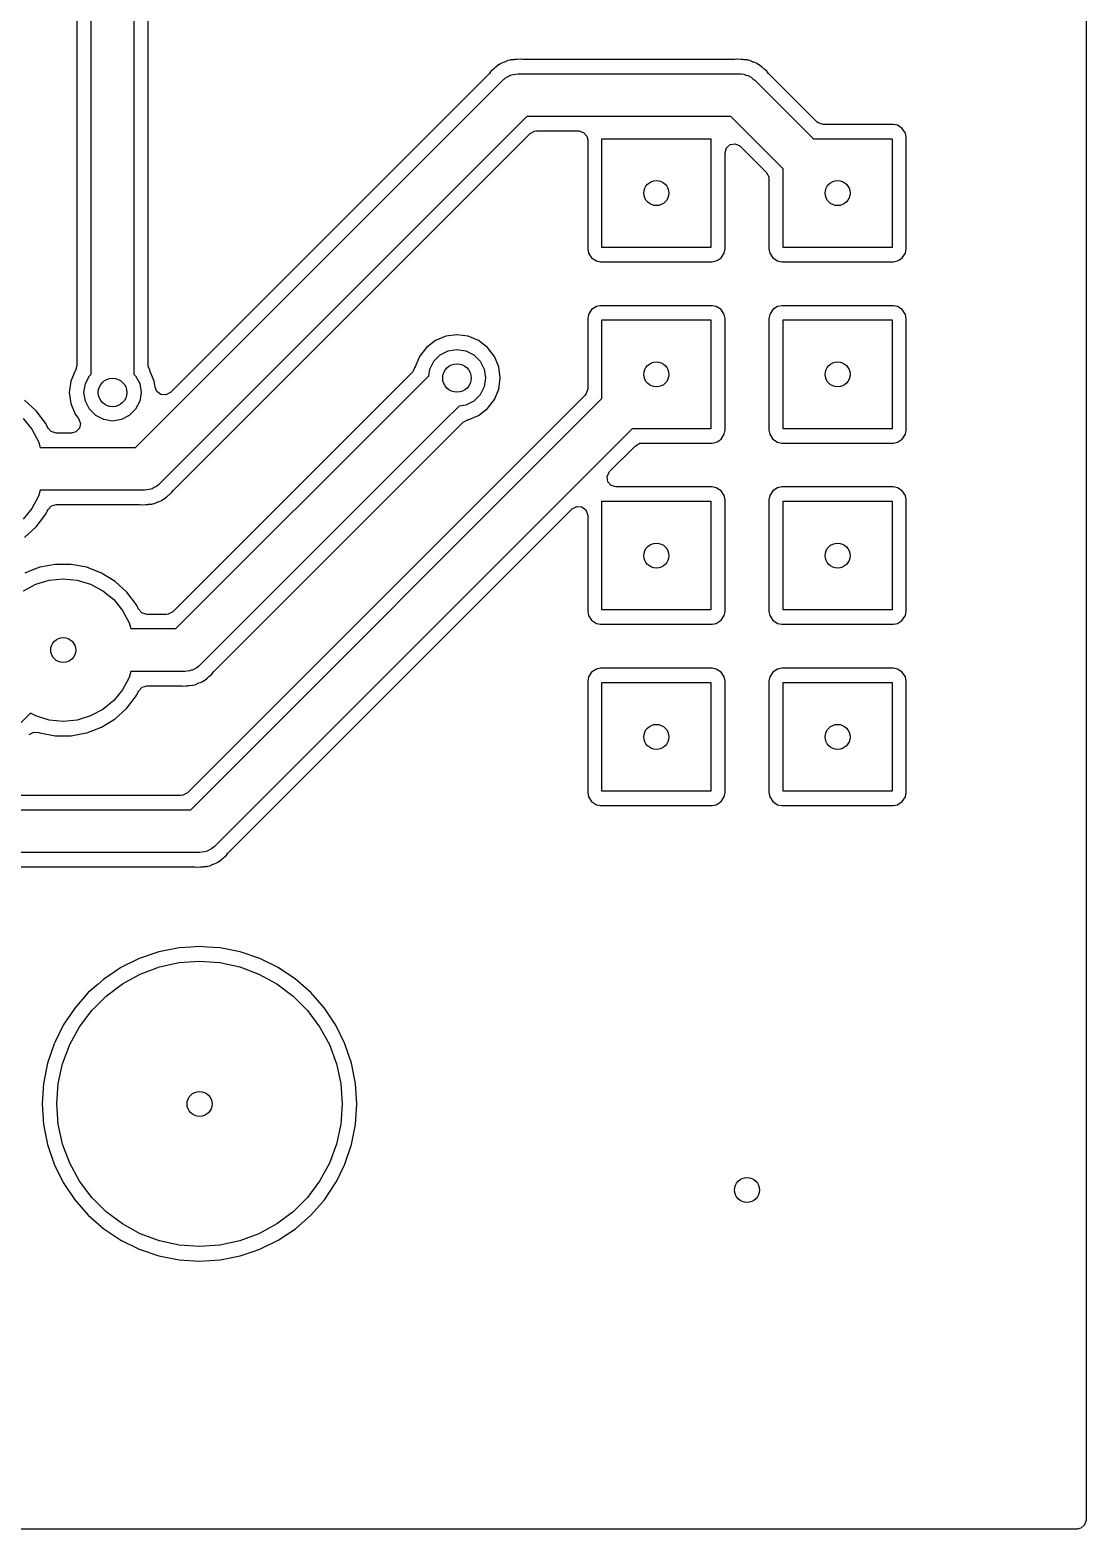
# Model space of a CAD drawing. Extents: x 0.01 to 1.99, y 0.01 to 1.59.
# Drawn here: x 1.404 to 1.987, y 0.013 to 0.84 of the extents above; entities that cross this region are included whole.
import ezdxf

# ---------------------------------------------------------------- set-up
doc = ezdxf.new("R2010")
doc.units = 0
doc.header["$MEASUREMENT"] = 0
doc.layers.add('BLACK', color=7, linetype='CONTINUOUS')

msp = doc.modelspace()

# ---------------------------------------------------------------- linework, layer by layer
at = {"layer": 'BLACK', "linetype": 'CONTINUOUS'}
for p, q in [((1.98703, 1.58207), (1.98703, 0.01793)), ((1.43819, 0.65019), (1.43819, 0.92)), ((1.46181, 0.92), (1.46181, 0.65019)), ((1.4303, 0.90715), (1.4303, 0.65484)), ((1.4697, 0.65484), (1.4697, 0.90715)), ((1.66075, 0.81893), (1.66037, 0.81856)), ((1.66117, 0.81925), (1.66075, 0.81893)), ((1.66145, 0.81947), (1.66117, 0.81925)), ((1.66292, 0.82075), (1.66145, 0.81947)), ((1.66309, 0.82082), (1.66292, 0.82075)), ((1.66292, 0.82075), (1.66292, 0.82075)), ((1.664, 0.82136), (1.66309, 0.82082)), ((1.66414, 0.82147), (1.664, 0.82136)), ((1.66597, 0.82215), (1.66414, 0.82147)), ((1.66414, 0.82147), (1.66414, 0.82147)), ((1.66414, 0.82147), (1.66414, 0.82147)), ((1.6663, 0.82229), (1.66597, 0.82215)), ((1.66808, 0.8231), (1.6663, 0.82229)), ((1.66826, 0.82313), (1.66808, 0.8231)), ((1.66928, 0.82339), (1.66826, 0.82313)), ((1.66945, 0.82345), (1.66928, 0.82339)), ((1.6714, 0.82359), (1.66945, 0.82345)), ((1.67175, 0.82363), (1.6714, 0.82359)), ((1.67205, 0.82367), (1.67175, 0.82363)), ((1.67228, 0.8237), (1.67205, 0.82367)), ((1.6728, 0.8237), (1.67228, 0.8237)), ((1.67316, 0.82372), (1.6728, 0.8237)), ((1.67511, 0.82386), (1.67316, 0.82372)), ((1.67522, 0.82383), (1.67511, 0.82386)), ((1.67528, 0.82382), (1.67522, 0.82383)), ((1.67634, 0.8237), (1.67528, 0.82382)), ((1.79335, 0.8237), (1.67634, 0.8237)), ((1.7944, 0.82382), (1.79335, 0.8237)), ((1.79458, 0.82386), (1.7944, 0.82382)), ((1.79653, 0.82372), (1.79458, 0.82386)), ((1.79688, 0.8237), (1.79653, 0.82372)), ((1.79741, 0.8237), (1.79688, 0.8237)), ((1.79793, 0.82363), (1.79741, 0.8237)), ((1.79741, 0.8237), (1.79741, 0.8237)), ((1.79828, 0.82359), (1.79793, 0.82363)), ((1.80023, 0.82345), (1.79828, 0.82359)), ((1.8004, 0.82339), (1.80023, 0.82345)), ((1.80143, 0.82313), (1.8004, 0.82339)), ((1.80161, 0.8231), (1.80143, 0.82313)), ((1.80338, 0.82229), (1.80161, 0.8231)), ((1.80371, 0.82215), (1.80338, 0.82229)), ((1.80554, 0.82147), (1.80371, 0.82215)), ((1.80569, 0.82136), (1.80554, 0.82147)), ((1.8066, 0.82082), (1.80569, 0.82136)), ((1.80676, 0.82075), (1.8066, 0.82082)), ((1.80824, 0.81947), (1.80676, 0.82075)), ((1.80676, 0.82075), (1.80676, 0.82075)), ((1.80851, 0.81925), (1.80824, 0.81947)), ((1.80894, 0.81893), (1.80851, 0.81925)), ((1.80931, 0.81856), (1.80894, 0.81893)), ((1.80894, 0.81893), (1.80894, 0.81893)), ((1.80894, 0.81893), (1.80894, 0.81893)), ((1.46269, 0.6097), (1.66533, 0.81235)), ((1.65788, 0.81606), (1.48189, 0.64007)), ((1.65854, 0.81688), (1.65788, 0.81606)), ((1.65864, 0.81704), (1.65854, 0.81688)), ((1.66012, 0.81832), (1.65864, 0.81704)), ((1.65864, 0.81704), (1.65864, 0.81704)), ((1.66037, 0.81856), (1.66012, 0.81832)), ((1.66533, 0.81235), (1.66563, 0.8126)), ((1.66563, 0.8126), (1.66573, 0.81273)), ((1.66573, 0.81273), (1.66596, 0.81287)), ((1.66596, 0.81287), (1.66701, 0.81374)), ((1.66701, 0.81374), (1.66826, 0.8143)), ((1.66826, 0.8143), (1.66942, 0.81501)), ((1.66942, 0.81501), (1.67023, 0.81516)), ((1.67023, 0.81516), (1.67098, 0.8155)), ((1.67098, 0.8155), (1.67234, 0.81556)), ((1.67234, 0.81556), (1.67369, 0.81581)), ((1.67369, 0.81581), (1.796, 0.81581)), ((1.796, 0.81581), (1.79638, 0.81578)), ((1.79638, 0.81578), (1.79655, 0.8158)), ((1.79655, 0.8158), (1.79681, 0.81574)), ((1.79681, 0.81574), (1.79817, 0.81561)), ((1.79817, 0.81561), (1.79944, 0.81512)), ((1.79944, 0.81512), (1.80077, 0.8148)), ((1.80077, 0.8148), (1.80145, 0.81434)), ((1.80145, 0.81434), (1.80222, 0.81404)), ((1.80222, 0.81404), (1.80323, 0.81312)), ((1.80323, 0.81312), (1.80435, 0.81235)), ((1.80435, 0.81235), (1.8367, 0.78)), ((1.80957, 0.81832), (1.80931, 0.81856)), ((1.81105, 0.81704), (1.80957, 0.81832)), ((1.81114, 0.81688), (1.81105, 0.81704)), ((1.81181, 0.81606), (1.81114, 0.81688)), ((1.83852, 0.78935), (1.81181, 0.81606)), ((1.67858, 0.79219), (1.47593, 0.58954)), ((1.79111, 0.79219), (1.67858, 0.79219)), ((1.82, 0.7633), (1.79111, 0.79219)), ((1.83935, 0.78868), (1.83852, 0.78935)), ((1.84203, 0.78789), (1.83935, 0.78868)), ((1.88078, 0.78789), (1.84203, 0.78789)), ((1.88308, 0.78744), (1.88078, 0.78789)), ((1.88078, 0.78789), (1.88078, 0.78789)), ((1.88569, 0.78569), (1.88308, 0.78744)), ((1.88744, 0.78308), (1.88569, 0.78569)), ((1.48339, 0.58584), (1.68039, 0.78284)), ((1.68039, 0.78284), (1.68285, 0.78418)), ((1.68285, 0.78418), (1.6839, 0.7843)), ((1.6839, 0.7843), (1.70715, 0.7843)), ((1.70715, 0.7843), (1.70983, 0.78351)), ((1.70983, 0.78351), (1.71166, 0.7814)), ((1.71166, 0.7814), (1.71211, 0.77933)), ((1.71211, 0.77933), (1.71211, 0.71922)), ((1.72, 0.72), (1.72, 0.78)), ((1.72, 0.78), (1.78, 0.78)), ((1.78, 0.78), (1.78, 0.72)), ((1.8367, 0.78), (1.88, 0.78)), ((1.88, 0.78), (1.88, 0.72)), ((1.88789, 0.78078), (1.88744, 0.78308)), ((1.88789, 0.71922), (1.88789, 0.78078)), ((1.78789, 0.77226), (1.78868, 0.77495)), ((1.78789, 0.71922), (1.78789, 0.77226)), ((1.78868, 0.77495), (1.79079, 0.77678)), ((1.79079, 0.77678), (1.79356, 0.77717)), ((1.79356, 0.77717), (1.7961, 0.77601)), ((1.7961, 0.77601), (1.79636, 0.77577)), ((1.79636, 0.77577), (1.81065, 0.76148)), ((1.81065, 0.76148), (1.81199, 0.75903)), ((1.82, 0.72), (1.82, 0.7633)), ((1.81199, 0.75903), (1.81211, 0.75797)), ((1.81211, 0.75797), (1.81211, 0.71922)), ((1.78, 0.72), (1.72, 0.72)), ((1.88, 0.72), (1.82, 0.72)), ((1.71211, 0.71922), (1.71256, 0.71692)), ((1.71256, 0.71692), (1.71256, 0.71692)), ((1.71256, 0.71692), (1.71431, 0.71431)), ((1.71431, 0.71431), (1.71692, 0.71256)), ((1.71692, 0.71256), (1.71692, 0.71256)), ((1.71692, 0.71256), (1.71922, 0.71211)), ((1.71922, 0.71211), (1.71922, 0.71211)), ((1.71922, 0.71211), (1.78078, 0.71211)), ((1.78078, 0.71211), (1.78308, 0.71256)), ((1.78308, 0.71256), (1.78409, 0.71324)), ((1.78308, 0.71256), (1.78308, 0.71256)), ((1.78409, 0.71324), (1.78569, 0.71431)), ((1.78569, 0.71431), (1.78744, 0.71692)), ((1.78744, 0.71692), (1.78789, 0.71922)), ((1.81211, 0.71922), (1.81256, 0.71692)), ((1.81256, 0.71692), (1.81256, 0.71692)), ((1.81256, 0.71692), (1.81431, 0.71431)), ((1.81431, 0.71431), (1.81692, 0.71256)), ((1.81692, 0.71256), (1.81692, 0.71256)), ((1.81692, 0.71256), (1.81922, 0.71211)), ((1.81922, 0.71211), (1.81922, 0.71211)), ((1.81922, 0.71211), (1.88078, 0.71211)), ((1.88078, 0.71211), (1.88308, 0.71256)), ((1.88308, 0.71256), (1.88409, 0.71324)), ((1.88308, 0.71256), (1.88308, 0.71256)), ((1.88409, 0.71324), (1.88569, 0.71431)), ((1.88569, 0.71431), (1.88744, 0.71692)), ((1.88744, 0.71692), (1.88789, 0.71922)), ((1.71692, 0.68744), (1.71431, 0.68569)), ((1.71922, 0.68789), (1.71692, 0.68744)), ((1.78078, 0.68789), (1.71922, 0.68789)), ((1.78308, 0.68744), (1.78078, 0.68789)), ((1.78569, 0.68569), (1.78308, 0.68744)), ((1.81692, 0.68744), (1.81431, 0.68569)), ((1.81922, 0.68789), (1.81692, 0.68744)), ((1.88078, 0.68789), (1.81922, 0.68789)), ((1.88308, 0.68744), (1.88078, 0.68789)), ((1.88569, 0.68569), (1.88308, 0.68744)), ((1.71256, 0.68308), (1.71211, 0.68078)), ((1.71211, 0.68078), (1.71211, 0.64203)), ((1.71431, 0.68569), (1.71256, 0.68308)), ((1.71256, 0.68308), (1.71256, 0.68308)), ((1.72, 0.6367), (1.72, 0.68)), ((1.72, 0.68), (1.78, 0.68)), ((1.78, 0.68), (1.78, 0.62)), ((1.78744, 0.68308), (1.78569, 0.68569)), ((1.78789, 0.68078), (1.78744, 0.68308)), ((1.78789, 0.61922), (1.78789, 0.68078)), ((1.81256, 0.68308), (1.81211, 0.68078)), ((1.81211, 0.68078), (1.81211, 0.61922)), ((1.81431, 0.68569), (1.81256, 0.68308)), ((1.81256, 0.68308), (1.81256, 0.68308)), ((1.82, 0.62), (1.82, 0.68)), ((1.82, 0.68), (1.88, 0.68)), ((1.88, 0.68), (1.88, 0.62)), ((1.88744, 0.68308), (1.88569, 0.68569)), ((1.88789, 0.68078), (1.88744, 0.68308)), ((1.88789, 0.61922), (1.88789, 0.68078)), ((1.63383, 0.67103), (1.62808, 0.66865)), ((1.64, 0.67185), (1.63383, 0.67103)), ((1.64617, 0.67103), (1.64, 0.67185)), ((1.65192, 0.66865), (1.64617, 0.67103)), ((1.62314, 0.66486), (1.61991, 0.66065)), ((1.62808, 0.66865), (1.62314, 0.66486)), ((1.63074, 0.66074), (1.63513, 0.66298)), ((1.63513, 0.66298), (1.64, 0.66375)), ((1.64, 0.66375), (1.64487, 0.66298)), ((1.64487, 0.66298), (1.64926, 0.66074)), ((1.65686, 0.66486), (1.65192, 0.66865)), ((1.66065, 0.65992), (1.65686, 0.66486)), ((1.4303, 0.65484), (1.42951, 0.65216)), ((1.46972, 0.65443), (1.4697, 0.65484)), ((1.47056, 0.65225), (1.46972, 0.65443)), ((1.6168, 0.65388), (1.61585, 0.65174)), ((1.61688, 0.65386), (1.6168, 0.65388)), ((1.61697, 0.65417), (1.61688, 0.65386)), ((1.61935, 0.65992), (1.61697, 0.65417)), ((1.61991, 0.66065), (1.61935, 0.65992)), ((1.61935, 0.65992), (1.61935, 0.65992)), ((1.62502, 0.65287), (1.62726, 0.65726)), ((1.62726, 0.65726), (1.63074, 0.66074)), ((1.64926, 0.66074), (1.65274, 0.65726)), ((1.65274, 0.65726), (1.65498, 0.65287)), ((1.66303, 0.65417), (1.66065, 0.65992)), ((1.66385, 0.648), (1.66303, 0.65417)), ((1.42697, 0.64617), (1.42615, 0.64)), ((1.42935, 0.65192), (1.42697, 0.64617)), ((1.42938, 0.65198), (1.42935, 0.65192)), ((1.42951, 0.65216), (1.42938, 0.65198)), ((1.43502, 0.64487), (1.43726, 0.64926)), ((1.43726, 0.64926), (1.43819, 0.65019)), ((1.46181, 0.65019), (1.46274, 0.64926)), ((1.46274, 0.64926), (1.46498, 0.64487)), ((1.47049, 0.6522), (1.47056, 0.65225)), ((1.47065, 0.65192), (1.47049, 0.6522)), ((1.47303, 0.64617), (1.47065, 0.65192)), ((1.47065, 0.65192), (1.47065, 0.65192)), ((1.47346, 0.64293), (1.47303, 0.64617)), ((1.61557, 0.65144), (1.48318, 0.51905)), ((1.61585, 0.65174), (1.61557, 0.65144)), ((1.6159, 0.6406), (1.62443, 0.64914)), ((1.62443, 0.64914), (1.62502, 0.65287)), ((1.65498, 0.65287), (1.65575, 0.648)), ((1.65575, 0.648), (1.65498, 0.64313)), ((1.66303, 0.64183), (1.66385, 0.648)), ((1.42615, 0.64), (1.42615, 0.64)), ((1.42615, 0.64), (1.42697, 0.63383)), ((1.43425, 0.64), (1.43502, 0.64487)), ((1.43502, 0.63513), (1.43425, 0.64)), ((1.46498, 0.64487), (1.46575, 0.64)), ((1.46575, 0.64), (1.46498, 0.63513)), ((1.47441, 0.6406), (1.47346, 0.64293)), ((1.47664, 0.63893), (1.47441, 0.6406)), ((1.47943, 0.63873), (1.47664, 0.63893)), ((1.48189, 0.64007), (1.47943, 0.63873)), ((1.485, 0.5097), (1.6159, 0.6406)), ((1.71065, 0.63852), (1.49129, 0.41916)), ((1.65274, 0.63874), (1.64926, 0.63526)), ((1.65498, 0.64313), (1.65274, 0.63874)), ((1.66065, 0.63608), (1.66303, 0.64183)), ((1.71132, 0.63935), (1.71065, 0.63852)), ((1.71211, 0.64203), (1.71132, 0.63935)), ((1.40788, 0.62987), (1.40141, 0.63577)), ((1.41316, 0.62288), (1.40788, 0.62987)), ((1.42697, 0.63383), (1.42935, 0.62808)), ((1.43726, 0.63074), (1.43502, 0.63513)), ((1.44074, 0.62726), (1.43726, 0.63074)), ((1.46274, 0.63074), (1.45926, 0.62726)), ((1.46498, 0.63513), (1.46274, 0.63074)), ((1.49311, 0.40981), (1.72, 0.6367)), ((1.64114, 0.63243), (1.6326, 0.6239)), ((1.64487, 0.63302), (1.64114, 0.63243)), ((1.64926, 0.63526), (1.64487, 0.63302)), ((1.65192, 0.62735), (1.65686, 0.63114)), ((1.65686, 0.63114), (1.66065, 0.63608)), ((1.40064, 0.62573), (1.40554, 0.61977)), ((1.41394, 0.62132), (1.41316, 0.62288)), ((1.41442, 0.62035), (1.41394, 0.62132)), ((1.41618, 0.61839), (1.41442, 0.62035)), ((1.42935, 0.62808), (1.42935, 0.62808)), ((1.42935, 0.62808), (1.43127, 0.62558)), ((1.43127, 0.62558), (1.43227, 0.62297)), ((1.43227, 0.62297), (1.43171, 0.62023)), ((1.44513, 0.62502), (1.44074, 0.62726)), ((1.45, 0.62425), (1.44513, 0.62502)), ((1.45487, 0.62502), (1.45, 0.62425)), ((1.45926, 0.62726), (1.45487, 0.62502)), ((1.6326, 0.6239), (1.49825, 0.48954)), ((1.5057, 0.48584), (1.64344, 0.62357)), ((1.64344, 0.62357), (1.64589, 0.62491)), ((1.64589, 0.62491), (1.64611, 0.62495)), ((1.64611, 0.62495), (1.64617, 0.62497)), ((1.64617, 0.62497), (1.65192, 0.62735)), ((1.65192, 0.62735), (1.65192, 0.62735)), ((1.40554, 0.61977), (1.40918, 0.61296)), ((1.40918, 0.61296), (1.41016, 0.6097)), ((1.41886, 0.6176), (1.41618, 0.61839)), ((1.42733, 0.6176), (1.41886, 0.6176)), ((1.42976, 0.61823), (1.42733, 0.6176)), ((1.43171, 0.62023), (1.42976, 0.61823)), ((1.7367, 0.62), (1.50635, 0.38965)), ((1.78, 0.62), (1.7367, 0.62)), ((1.74097, 0.61199), (1.74203, 0.61211)), ((1.74203, 0.61211), (1.78078, 0.61211)), ((1.78078, 0.61211), (1.78308, 0.61256)), ((1.78308, 0.61256), (1.78348, 0.61283)), ((1.78308, 0.61256), (1.78308, 0.61256)), ((1.78348, 0.61283), (1.78569, 0.61431)), ((1.78569, 0.61431), (1.78744, 0.61692)), ((1.78744, 0.61692), (1.78789, 0.61922)), ((1.78789, 0.61922), (1.78789, 0.61922)), ((1.81211, 0.61922), (1.81256, 0.61692)), ((1.81256, 0.61692), (1.81256, 0.61692)), ((1.81256, 0.61692), (1.81431, 0.61431)), ((1.81431, 0.61431), (1.81692, 0.61256)), ((1.81692, 0.61256), (1.81692, 0.61256)), ((1.81692, 0.61256), (1.81922, 0.61211)), ((1.81922, 0.61211), (1.81922, 0.61211)), ((1.81922, 0.61211), (1.88078, 0.61211)), ((1.88, 0.62), (1.82, 0.62)), ((1.88078, 0.61211), (1.88308, 0.61256)), ((1.88308, 0.61256), (1.88348, 0.61283)), ((1.88308, 0.61256), (1.88308, 0.61256)), ((1.88348, 0.61283), (1.88569, 0.61431)), ((1.88569, 0.61431), (1.88744, 0.61692)), ((1.88744, 0.61692), (1.88789, 0.61922)), ((1.41016, 0.6097), (1.46269, 0.6097)), ((1.72423, 0.59636), (1.73852, 0.61065)), ((1.73852, 0.61065), (1.74097, 0.61199)), ((1.72283, 0.59356), (1.72399, 0.5961)), ((1.72399, 0.5961), (1.72423, 0.59636)), ((1.47301, 0.5876), (1.47185, 0.58688)), ((1.47425, 0.58815), (1.47301, 0.5876)), ((1.4753, 0.58902), (1.47425, 0.58815)), ((1.47554, 0.58917), (1.4753, 0.58902)), ((1.47564, 0.5893), (1.47554, 0.58917)), ((1.47593, 0.58954), (1.47564, 0.5893)), ((1.72322, 0.59079), (1.72283, 0.59356)), ((1.72505, 0.58868), (1.72322, 0.59079)), ((1.72774, 0.58789), (1.72505, 0.58868)), ((1.78078, 0.58789), (1.72774, 0.58789)), ((1.78308, 0.58744), (1.78078, 0.58789)), ((1.78569, 0.58569), (1.78308, 0.58744)), ((1.81692, 0.58744), (1.81431, 0.58569)), ((1.81922, 0.58789), (1.81692, 0.58744)), ((1.88078, 0.58789), (1.81922, 0.58789)), ((1.88308, 0.58744), (1.88078, 0.58789)), ((1.88569, 0.58569), (1.88308, 0.58744)), ((1.40918, 0.58283), (1.40554, 0.57602)), ((1.41016, 0.58608), (1.40918, 0.58283)), ((1.46758, 0.58608), (1.41016, 0.58608)), ((1.46892, 0.58633), (1.46758, 0.58608)), ((1.47028, 0.5864), (1.46892, 0.58633)), ((1.47104, 0.58673), (1.47028, 0.5864)), ((1.47185, 0.58688), (1.47104, 0.58673)), ((1.47319, 0.57879), (1.47496, 0.5796)), ((1.47496, 0.5796), (1.47529, 0.57974)), ((1.47529, 0.57974), (1.47621, 0.58008)), ((1.47621, 0.58008), (1.47712, 0.58042)), ((1.47712, 0.58042), (1.47717, 0.58046)), ((1.47717, 0.58046), (1.47726, 0.58053)), ((1.47726, 0.58053), (1.47818, 0.58107)), ((1.47818, 0.58107), (1.47834, 0.58115)), ((1.47834, 0.58115), (1.47982, 0.58243)), ((1.47834, 0.58115), (1.47834, 0.58115)), ((1.47834, 0.58115), (1.47834, 0.58115)), ((1.47834, 0.58115), (1.47834, 0.58115)), ((1.47982, 0.58243), (1.48009, 0.58265)), ((1.48009, 0.58265), (1.48052, 0.58296)), ((1.48052, 0.58296), (1.48089, 0.58334)), ((1.48089, 0.58334), (1.48115, 0.58358)), ((1.48115, 0.58358), (1.48262, 0.58486)), ((1.48262, 0.58486), (1.48272, 0.58501)), ((1.48262, 0.58486), (1.48262, 0.58486)), ((1.48272, 0.58501), (1.48339, 0.58584)), ((1.72, 0.52), (1.72, 0.58)), ((1.72, 0.58), (1.78, 0.58)), ((1.78, 0.58), (1.78, 0.52)), ((1.78744, 0.58308), (1.78569, 0.58569)), ((1.78789, 0.58078), (1.78744, 0.58308)), ((1.78789, 0.51922), (1.78789, 0.58078)), ((1.81256, 0.58308), (1.81211, 0.58078)), ((1.81211, 0.58078), (1.81211, 0.51922)), ((1.81431, 0.58569), (1.81256, 0.58308)), ((1.81256, 0.58308), (1.81256, 0.58308)), ((1.81256, 0.58308), (1.81256, 0.58308)), ((1.82, 0.52), (1.82, 0.58)), ((1.82, 0.58), (1.88, 0.58)), ((1.88, 0.58), (1.88, 0.52)), ((1.88744, 0.58308), (1.88569, 0.58569)), ((1.88789, 0.58078), (1.88744, 0.58308)), ((1.88789, 0.51922), (1.88789, 0.58078)), ((1.40554, 0.57602), (1.40064, 0.57005)), ((1.40788, 0.56592), (1.41264, 0.57222)), ((1.41264, 0.57222), (1.41316, 0.57291)), ((1.41316, 0.57291), (1.41397, 0.57454)), ((1.41397, 0.57454), (1.41442, 0.57544)), ((1.41442, 0.57544), (1.41632, 0.57749)), ((1.41632, 0.57749), (1.41886, 0.57819)), ((1.41886, 0.57819), (1.46493, 0.57819)), ((1.46493, 0.57819), (1.46598, 0.57808)), ((1.46598, 0.57808), (1.46616, 0.57804)), ((1.46616, 0.57804), (1.46811, 0.57818)), ((1.46616, 0.57804), (1.46616, 0.57804)), ((1.46811, 0.57818), (1.46846, 0.57819)), ((1.46846, 0.57819), (1.46899, 0.57819)), ((1.46899, 0.57819), (1.46924, 0.57823)), ((1.46899, 0.57819), (1.46899, 0.57819)), ((1.46924, 0.57823), (1.46951, 0.57826)), ((1.46951, 0.57826), (1.46986, 0.5783)), ((1.46986, 0.5783), (1.47181, 0.57844)), ((1.47181, 0.57844), (1.47198, 0.5785)), ((1.47181, 0.57844), (1.47181, 0.57844)), ((1.47198, 0.5785), (1.47301, 0.57877)), ((1.47301, 0.57877), (1.47319, 0.57879)), ((1.47319, 0.57879), (1.47319, 0.57879)), ((1.54709, 0.41922), (1.70364, 0.57577)), ((1.70364, 0.57577), (1.70609, 0.57711)), ((1.70609, 0.57711), (1.70888, 0.57691)), ((1.70888, 0.57691), (1.71112, 0.57524)), ((1.71112, 0.57524), (1.71209, 0.57262)), ((1.71209, 0.57262), (1.71211, 0.57226)), ((1.71211, 0.57226), (1.71211, 0.51922)), ((1.40141, 0.56001), (1.40788, 0.56592)), ((1.4052, 0.54176), (1.40165, 0.54038)), ((1.40981, 0.54355), (1.4052, 0.54176)), ((1.41842, 0.54516), (1.40981, 0.54355)), ((1.40981, 0.54355), (1.40981, 0.54355)), ((1.40981, 0.54355), (1.40981, 0.54355)), ((1.42718, 0.54516), (1.41842, 0.54516)), ((1.43579, 0.54355), (1.42718, 0.54516)), ((1.43706, 0.54306), (1.43579, 0.54355)), ((1.43579, 0.54355), (1.43579, 0.54355)), ((1.43579, 0.54355), (1.43579, 0.54355)), ((1.44396, 0.54038), (1.43706, 0.54306)), ((1.45141, 0.53577), (1.44396, 0.54038)), ((1.40093, 0.53063), (1.40774, 0.53427)), ((1.40774, 0.53427), (1.41512, 0.53651)), ((1.41512, 0.53651), (1.4228, 0.53726)), ((1.4228, 0.53726), (1.43048, 0.53651)), ((1.43048, 0.53651), (1.43787, 0.53427)), ((1.43787, 0.53427), (1.44468, 0.53063)), ((1.44468, 0.53063), (1.45064, 0.52573)), ((1.45788, 0.52987), (1.45141, 0.53577)), ((1.46316, 0.52288), (1.45788, 0.52987)), ((1.45064, 0.52573), (1.45554, 0.51977)), ((1.46383, 0.52154), (1.46316, 0.52288)), ((1.46442, 0.52035), (1.46383, 0.52154)), ((1.45554, 0.51977), (1.45918, 0.51296)), ((1.45918, 0.51296), (1.46016, 0.5097)), ((1.46618, 0.51839), (1.46442, 0.52035)), ((1.46886, 0.5176), (1.46618, 0.51839)), ((1.47968, 0.5176), (1.46886, 0.5176)), ((1.48073, 0.51771), (1.47968, 0.5176)), ((1.48318, 0.51905), (1.48073, 0.51771)), ((1.71211, 0.51922), (1.71256, 0.51692)), ((1.71256, 0.51692), (1.71256, 0.51692)), ((1.71256, 0.51692), (1.71431, 0.51431)), ((1.71431, 0.51431), (1.71692, 0.51256)), ((1.78, 0.52), (1.72, 0.52)), ((1.78308, 0.51256), (1.78472, 0.51366)), ((1.78472, 0.51366), (1.78569, 0.51431)), ((1.78569, 0.51431), (1.78744, 0.51692)), ((1.78744, 0.51692), (1.78789, 0.51922)), ((1.78789, 0.51922), (1.78789, 0.51922)), ((1.81211, 0.51922), (1.81256, 0.51692)), ((1.81256, 0.51692), (1.81256, 0.51692)), ((1.81256, 0.51692), (1.81431, 0.51431)), ((1.81431, 0.51431), (1.81692, 0.51256)), ((1.88, 0.52), (1.82, 0.52)), ((1.88308, 0.51256), (1.88472, 0.51366)), ((1.88472, 0.51366), (1.88569, 0.51431)), ((1.88569, 0.51431), (1.88744, 0.51692)), ((1.88744, 0.51692), (1.88789, 0.51922)), ((1.46016, 0.5097), (1.485, 0.5097)), ((1.71692, 0.51256), (1.71692, 0.51256)), ((1.71692, 0.51256), (1.71922, 0.51211)), ((1.71922, 0.51211), (1.71922, 0.51211)), ((1.71922, 0.51211), (1.78078, 0.51211)), ((1.78078, 0.51211), (1.78308, 0.51256)), ((1.78308, 0.51256), (1.78308, 0.51256)), ((1.81692, 0.51256), (1.81692, 0.51256)), ((1.81692, 0.51256), (1.81922, 0.51211)), ((1.81922, 0.51211), (1.81922, 0.51211)), ((1.81922, 0.51211), (1.88078, 0.51211)), ((1.88078, 0.51211), (1.88308, 0.51256)), ((1.88308, 0.51256), (1.88308, 0.51256)), ((1.49657, 0.48815), (1.49532, 0.4876)), ((1.49762, 0.48902), (1.49657, 0.48815)), ((1.49785, 0.48917), (1.49762, 0.48902)), ((1.49795, 0.4893), (1.49785, 0.48917)), ((1.49825, 0.48954), (1.49795, 0.4893)), ((1.45918, 0.48283), (1.45554, 0.47602)), ((1.46016, 0.48608), (1.45918, 0.48283)), ((1.48989, 0.48608), (1.46016, 0.48608)), ((1.49123, 0.48633), (1.48989, 0.48608)), ((1.4926, 0.4864), (1.49123, 0.48633)), ((1.49335, 0.48673), (1.4926, 0.4864)), ((1.49416, 0.48688), (1.49335, 0.48673)), ((1.49532, 0.4876), (1.49416, 0.48688)), ((1.49728, 0.4796), (1.4976, 0.47974)), ((1.4976, 0.47974), (1.49852, 0.48008)), ((1.49852, 0.48008), (1.49943, 0.48042)), ((1.49943, 0.48042), (1.49948, 0.48046)), ((1.49948, 0.48046), (1.49958, 0.48053)), ((1.49958, 0.48053), (1.50049, 0.48107)), ((1.50049, 0.48107), (1.50066, 0.48115)), ((1.50066, 0.48115), (1.50213, 0.48243)), ((1.50066, 0.48115), (1.50066, 0.48115)), ((1.50066, 0.48115), (1.50066, 0.48115)), ((1.50066, 0.48115), (1.50066, 0.48115)), ((1.50213, 0.48243), (1.50241, 0.48265)), ((1.50241, 0.48265), (1.50249, 0.48271)), ((1.50249, 0.48271), (1.50283, 0.48296)), ((1.50283, 0.48296), (1.5032, 0.48334)), ((1.5032, 0.48334), (1.50346, 0.48358)), ((1.50346, 0.48358), (1.50494, 0.48486)), ((1.50494, 0.48486), (1.50504, 0.48501)), ((1.50494, 0.48486), (1.50494, 0.48486)), ((1.50504, 0.48501), (1.5057, 0.48584)), ((1.71256, 0.48308), (1.71211, 0.48078)), ((1.71211, 0.48078), (1.71211, 0.41922)), ((1.71431, 0.48569), (1.71256, 0.48308)), ((1.71256, 0.48308), (1.71256, 0.48308)), ((1.71256, 0.48308), (1.71256, 0.48308)), ((1.71692, 0.48744), (1.71431, 0.48569)), ((1.71922, 0.48789), (1.71692, 0.48744)), ((1.78078, 0.48789), (1.71922, 0.48789)), ((1.72, 0.42), (1.72, 0.48)), ((1.72, 0.48), (1.78, 0.48)), ((1.78, 0.48), (1.78, 0.42)), ((1.78308, 0.48744), (1.78078, 0.48789)), ((1.78569, 0.48569), (1.78308, 0.48744)), ((1.78744, 0.48308), (1.78569, 0.48569)), ((1.78789, 0.48078), (1.78744, 0.48308)), ((1.78789, 0.41922), (1.78789, 0.48078)), ((1.81256, 0.48308), (1.81211, 0.48078)), ((1.81211, 0.48078), (1.81211, 0.41922)), ((1.81431, 0.48569), (1.81256, 0.48308)), ((1.81256, 0.48308), (1.81256, 0.48308)), ((1.81256, 0.48308), (1.81256, 0.48308)), ((1.81692, 0.48744), (1.81431, 0.48569)), ((1.81922, 0.48789), (1.81692, 0.48744)), ((1.88078, 0.48789), (1.81922, 0.48789)), ((1.82, 0.42), (1.82, 0.48)), ((1.82, 0.48), (1.88, 0.48)), ((1.88, 0.48), (1.88, 0.42)), ((1.88308, 0.48744), (1.88078, 0.48789)), ((1.88569, 0.48569), (1.88308, 0.48744)), ((1.88744, 0.48308), (1.88569, 0.48569)), ((1.88789, 0.48078), (1.88744, 0.48308)), ((1.88789, 0.41922), (1.88789, 0.48078)), ((1.45554, 0.47602), (1.45064, 0.47005)), ((1.45788, 0.46592), (1.46316, 0.47291)), ((1.46316, 0.47291), (1.46372, 0.47403)), ((1.46316, 0.47291), (1.46316, 0.47291)), ((1.46372, 0.47403), (1.46442, 0.47544)), ((1.46442, 0.47544), (1.46632, 0.47749)), ((1.46632, 0.47749), (1.46886, 0.47819)), ((1.46886, 0.47819), (1.48724, 0.47819)), ((1.48724, 0.47819), (1.4883, 0.47808)), ((1.4883, 0.47808), (1.48847, 0.47804)), ((1.48847, 0.47804), (1.49042, 0.47818)), ((1.48847, 0.47804), (1.48847, 0.47804)), ((1.49042, 0.47818), (1.49077, 0.47819)), ((1.49077, 0.47819), (1.4913, 0.47819)), ((1.4913, 0.47819), (1.49156, 0.47823)), ((1.4913, 0.47819), (1.4913, 0.47819)), ((1.49156, 0.47823), (1.49183, 0.47826)), ((1.49183, 0.47826), (1.49218, 0.4783)), ((1.49218, 0.4783), (1.49413, 0.47844)), ((1.49413, 0.47844), (1.4943, 0.4785)), ((1.49413, 0.47844), (1.49413, 0.47844)), ((1.4943, 0.4785), (1.49532, 0.47877)), ((1.49532, 0.47877), (1.4955, 0.47879)), ((1.4955, 0.47879), (1.49728, 0.4796)), ((1.4955, 0.47879), (1.4955, 0.47879)), ((1.44468, 0.46516), (1.43787, 0.46152)), ((1.45064, 0.47005), (1.44468, 0.46516)), ((1.45141, 0.46001), (1.45788, 0.46592)), ((1.40474, 0.46312), (1.39178, 0.45017)), ((1.40774, 0.46152), (1.40474, 0.46312)), ((1.41512, 0.45928), (1.40774, 0.46152)), ((1.4228, 0.45852), (1.41512, 0.45928)), ((1.43048, 0.45928), (1.4228, 0.45852)), ((1.43787, 0.46152), (1.43048, 0.45928)), ((1.43579, 0.45224), (1.44396, 0.4554)), ((1.44396, 0.4554), (1.45141, 0.46001)), ((1.44396, 0.4554), (1.44396, 0.4554)), ((1.44396, 0.4554), (1.44396, 0.4554)), ((1.44396, 0.4554), (1.44396, 0.4554)), ((1.45141, 0.46001), (1.45141, 0.46001)), ((1.40407, 0.45129), (1.40652, 0.45263)), ((1.40652, 0.45263), (1.40931, 0.45243)), ((1.40931, 0.45243), (1.40937, 0.45241)), ((1.40937, 0.45241), (1.40981, 0.45224)), ((1.40981, 0.45224), (1.40981, 0.45224)), ((1.40981, 0.45224), (1.40981, 0.45224)), ((1.40981, 0.45224), (1.41842, 0.45063)), ((1.41842, 0.45063), (1.41842, 0.45063)), ((1.41842, 0.45063), (1.42718, 0.45063)), ((1.42718, 0.45063), (1.43446, 0.45199)), ((1.42718, 0.45063), (1.42718, 0.45063)), ((1.43446, 0.45199), (1.43579, 0.45224)), ((1.48778, 0.4177), (1.38246, 0.4177)), ((1.48884, 0.41782), (1.48778, 0.4177)), ((1.49129, 0.41916), (1.48884, 0.41782)), ((1.51381, 0.38594), (1.54709, 0.41922)), ((1.71211, 0.41922), (1.71256, 0.41692)), ((1.71256, 0.41692), (1.71256, 0.41692)), ((1.71256, 0.41692), (1.71431, 0.41431)), ((1.71431, 0.41431), (1.71692, 0.41256)), ((1.78, 0.42), (1.72, 0.42)), ((1.78308, 0.41256), (1.78569, 0.41431)), ((1.78569, 0.41431), (1.78744, 0.41692)), ((1.78744, 0.41692), (1.78789, 0.41922)), ((1.78789, 0.41922), (1.78789, 0.41922)), ((1.81211, 0.41922), (1.81256, 0.41692)), ((1.81256, 0.41692), (1.81256, 0.41692)), ((1.81256, 0.41692), (1.81431, 0.41431)), ((1.81431, 0.41431), (1.81692, 0.41256)), ((1.88, 0.42), (1.82, 0.42)), ((1.88308, 0.41256), (1.88569, 0.41431)), ((1.88569, 0.41431), (1.88744, 0.41692)), ((1.88744, 0.41692), (1.88789, 0.41922)), ((1.24627, 0.40981), (1.49311, 0.40981)), ((1.71692, 0.41256), (1.71692, 0.41256)), ((1.71692, 0.41256), (1.71922, 0.41211)), ((1.71922, 0.41211), (1.71922, 0.41211)), ((1.71922, 0.41211), (1.78078, 0.41211)), ((1.78078, 0.41211), (1.78308, 0.41256)), ((1.78308, 0.41256), (1.78308, 0.41256)), ((1.81692, 0.41256), (1.81692, 0.41256)), ((1.81692, 0.41256), (1.81922, 0.41211)), ((1.81922, 0.41211), (1.81922, 0.41211)), ((1.81922, 0.41211), (1.88078, 0.41211)), ((1.88078, 0.41211), (1.88308, 0.41256)), ((1.88308, 0.41256), (1.88308, 0.41256)), ((1.50572, 0.38913), (1.50467, 0.38826)), ((1.50596, 0.38927), (1.50572, 0.38913)), ((1.50606, 0.3894), (1.50596, 0.38927)), ((1.50635, 0.38965), (1.50606, 0.3894)), ((1.498, 0.38619), (1.24627, 0.38619)), ((1.49934, 0.38644), (1.498, 0.38619)), ((1.5007, 0.3865), (1.49934, 0.38644)), ((1.50146, 0.38684), (1.5007, 0.3865)), ((1.50227, 0.38699), (1.50146, 0.38684)), ((1.50343, 0.3877), (1.50227, 0.38699)), ((1.50467, 0.38826), (1.50343, 0.3877)), ((1.50663, 0.38019), (1.50754, 0.38053)), ((1.50754, 0.38053), (1.50759, 0.38057)), ((1.50759, 0.38057), (1.50769, 0.38064)), ((1.50769, 0.38064), (1.5086, 0.38118)), ((1.5086, 0.38118), (1.50876, 0.38125)), ((1.50876, 0.38125), (1.51024, 0.38253)), ((1.50876, 0.38125), (1.50876, 0.38125)), ((1.50876, 0.38125), (1.50876, 0.38125)), ((1.50876, 0.38125), (1.50876, 0.38125)), ((1.51024, 0.38253), (1.51051, 0.38275)), ((1.51051, 0.38275), (1.51094, 0.38307)), ((1.51094, 0.38307), (1.51131, 0.38344)), ((1.51131, 0.38344), (1.51157, 0.38368)), ((1.51157, 0.38368), (1.51304, 0.38496)), ((1.51304, 0.38496), (1.51314, 0.38512)), ((1.51304, 0.38496), (1.51304, 0.38496)), ((1.51314, 0.38512), (1.51381, 0.38594)), ((1.24486, 0.3783), (1.49535, 0.3783)), ((1.49535, 0.3783), (1.4964, 0.37818)), ((1.4964, 0.37818), (1.49658, 0.37814)), ((1.49658, 0.37814), (1.49853, 0.37828)), ((1.49658, 0.37814), (1.49658, 0.37814)), ((1.49853, 0.37828), (1.49888, 0.3783)), ((1.49888, 0.3783), (1.49941, 0.3783)), ((1.49941, 0.3783), (1.49966, 0.37833)), ((1.49941, 0.3783), (1.49941, 0.3783)), ((1.49966, 0.37833), (1.49993, 0.37837)), ((1.49993, 0.37837), (1.50028, 0.37841)), ((1.50028, 0.37841), (1.50223, 0.37855)), ((1.50223, 0.37855), (1.5024, 0.37861)), ((1.50223, 0.37855), (1.50223, 0.37855)), ((1.5024, 0.37861), (1.50343, 0.37887)), ((1.50343, 0.37887), (1.50361, 0.3789)), ((1.50361, 0.3789), (1.50538, 0.37971)), ((1.50361, 0.3789), (1.50361, 0.3789)), ((1.50538, 0.37971), (1.50571, 0.37985)), ((1.50571, 0.37985), (1.50663, 0.38019)), ((1.47553, 0.33136), (1.46478, 0.32771)), ((1.48402, 0.33305), (1.47553, 0.33136)), ((1.48667, 0.33358), (1.48402, 0.33305)), ((1.49314, 0.334), (1.48667, 0.33358)), ((1.48667, 0.33358), (1.48667, 0.33358)), ((1.48667, 0.33358), (1.48667, 0.33358)), ((1.498, 0.33432), (1.49314, 0.334)), ((1.50225, 0.33404), (1.498, 0.33432)), ((1.498, 0.33432), (1.498, 0.33432)), ((1.50933, 0.33358), (1.50225, 0.33404)), ((1.52047, 0.33136), (1.50933, 0.33358)), ((1.53122, 0.32771), (1.52047, 0.33136)), ((1.45459, 0.32269), (1.45139, 0.32055)), ((1.46478, 0.32771), (1.45459, 0.32269)), ((1.46529, 0.31912), (1.47582, 0.32305)), ((1.47582, 0.32305), (1.48679, 0.32544)), ((1.48679, 0.32544), (1.498, 0.32624)), ((1.498, 0.32624), (1.50921, 0.32544)), ((1.50921, 0.32544), (1.52018, 0.32305)), ((1.52018, 0.32305), (1.53071, 0.31912)), ((1.54141, 0.32269), (1.53122, 0.32771)), ((1.55085, 0.31638), (1.54141, 0.32269)), ((1.44515, 0.31638), (1.44202, 0.31363)), ((1.45139, 0.32055), (1.44515, 0.31638)), ((1.44515, 0.31638), (1.44515, 0.31638)), ((1.44515, 0.31638), (1.44515, 0.31638)), ((1.45543, 0.31374), (1.46529, 0.31912)), ((1.53071, 0.31912), (1.54057, 0.31374)), ((1.55939, 0.30889), (1.55085, 0.31638)), ((1.43661, 0.30889), (1.42912, 0.30035)), ((1.44202, 0.31363), (1.43661, 0.30889)), ((1.43849, 0.29906), (1.44644, 0.30701)), ((1.44644, 0.30701), (1.45543, 0.31374)), ((1.54057, 0.31374), (1.54956, 0.30701)), ((1.54956, 0.30701), (1.55751, 0.29906)), ((1.56688, 0.30035), (1.55939, 0.30889)), ((1.42912, 0.30035), (1.42281, 0.29091)), ((1.42912, 0.30035), (1.42912, 0.30035)), ((1.43176, 0.29007), (1.43849, 0.29906)), ((1.55751, 0.29906), (1.56424, 0.29007)), ((1.57319, 0.29091), (1.56688, 0.30035)), ((1.42281, 0.29091), (1.41816, 0.28147)), ((1.42638, 0.28021), (1.43176, 0.29007)), ((1.56424, 0.29007), (1.56962, 0.28021)), ((1.57821, 0.28072), (1.57319, 0.29091)), ((1.41816, 0.28147), (1.41779, 0.28072)), ((1.41779, 0.28072), (1.41414, 0.26997)), ((1.41779, 0.28072), (1.41779, 0.28072)), ((1.42245, 0.26968), (1.42638, 0.28021)), ((1.56962, 0.28021), (1.57355, 0.26968)), ((1.58186, 0.26997), (1.57821, 0.28072)), ((1.41414, 0.26997), (1.41192, 0.25883)), ((1.41414, 0.26997), (1.41414, 0.26997)), ((1.42006, 0.25871), (1.42245, 0.26968)), ((1.57355, 0.26968), (1.57594, 0.25871)), ((1.58408, 0.25883), (1.58186, 0.26997)), ((1.41192, 0.25883), (1.41118, 0.2475)), ((1.41192, 0.25883), (1.41192, 0.25883)), ((1.41926, 0.2475), (1.42006, 0.25871)), ((1.57594, 0.25871), (1.57674, 0.2475)), ((1.58482, 0.2475), (1.58408, 0.25883)), ((1.41118, 0.2475), (1.41118, 0.2475)), ((1.41118, 0.2475), (1.41192, 0.23617)), ((1.42006, 0.23629), (1.41926, 0.2475)), ((1.57674, 0.2475), (1.57594, 0.23629)), ((1.58408, 0.23617), (1.58482, 0.2475)), ((1.41192, 0.23617), (1.41192, 0.23617)), ((1.41192, 0.23617), (1.41414, 0.22503)), ((1.42245, 0.22532), (1.42006, 0.23629)), ((1.57594, 0.23629), (1.57355, 0.22532)), ((1.58186, 0.22503), (1.58408, 0.23617)), ((1.41414, 0.22503), (1.41414, 0.22503)), ((1.41414, 0.22503), (1.41779, 0.21428)), ((1.42638, 0.21479), (1.42245, 0.22532)), ((1.57355, 0.22532), (1.56962, 0.21479)), ((1.57821, 0.21428), (1.58186, 0.22503)), ((1.41779, 0.21428), (1.41779, 0.21428)), ((1.41779, 0.21428), (1.42281, 0.20409)), ((1.43176, 0.20493), (1.42638, 0.21479)), ((1.56962, 0.21479), (1.56424, 0.20493)), ((1.57331, 0.20434), (1.57821, 0.21428)), ((1.42281, 0.20409), (1.42912, 0.19465)), ((1.43849, 0.19594), (1.43176, 0.20493)), ((1.56424, 0.20493), (1.55751, 0.19594)), ((1.56688, 0.19465), (1.57319, 0.20409)), ((1.57319, 0.20409), (1.57331, 0.20434)), ((1.42912, 0.19465), (1.42912, 0.19465)), ((1.42912, 0.19465), (1.43661, 0.18611)), ((1.44644, 0.18799), (1.43849, 0.19594)), ((1.55751, 0.19594), (1.54956, 0.18799)), ((1.55939, 0.18611), (1.56413, 0.19152)), ((1.56413, 0.19152), (1.56688, 0.19465)), ((1.56688, 0.19465), (1.56688, 0.19465)), ((1.56688, 0.19465), (1.56688, 0.19465)), ((1.43661, 0.18611), (1.44515, 0.17862)), ((1.45543, 0.18126), (1.44644, 0.18799)), ((1.54956, 0.18799), (1.54057, 0.18126)), ((1.55085, 0.17862), (1.55939, 0.18611)), ((1.44515, 0.17862), (1.44515, 0.17862)), ((1.44515, 0.17862), (1.45459, 0.17231)), ((1.46529, 0.17588), (1.45543, 0.18126)), ((1.47582, 0.17195), (1.46529, 0.17588)), ((1.53071, 0.17588), (1.52018, 0.17195)), ((1.54057, 0.18126), (1.53071, 0.17588)), ((1.54141, 0.17231), (1.55085, 0.17862)), ((1.55085, 0.17862), (1.55085, 0.17862)), ((1.45459, 0.17231), (1.46478, 0.16729)), ((1.46478, 0.16729), (1.46478, 0.16729)), ((1.46478, 0.16729), (1.46478, 0.16729)), ((1.46478, 0.16729), (1.46478, 0.16729)), ((1.46478, 0.16729), (1.47553, 0.16364)), ((1.48679, 0.16956), (1.47582, 0.17195)), ((1.498, 0.16876), (1.48679, 0.16956)), ((1.50921, 0.16956), (1.498, 0.16876)), ((1.52018, 0.17195), (1.50921, 0.16956)), ((1.52047, 0.16364), (1.52758, 0.16605)), ((1.52758, 0.16605), (1.53122, 0.16729)), ((1.53122, 0.16729), (1.53197, 0.16766)), ((1.53197, 0.16766), (1.54141, 0.17231)), ((1.47553, 0.16364), (1.47553, 0.16364)), ((1.47553, 0.16364), (1.48667, 0.16142)), ((1.48667, 0.16142), (1.48667, 0.16142)), ((1.48667, 0.16142), (1.498, 0.16068)), ((1.498, 0.16068), (1.50933, 0.16142)), ((1.498, 0.16068), (1.498, 0.16068)), ((1.498, 0.16068), (1.498, 0.16068)), ((1.50933, 0.16142), (1.52047, 0.16364)), ((1.50933, 0.16142), (1.50933, 0.16142)), ((1.52047, 0.16364), (1.52047, 0.16364)), ((1.98703, 0.01793), (1.98624, 0.01525)), ((1.98207, 0.01297), (0.01793, 0.01297)), ((1.98413, 0.01342), (1.98207, 0.01297)), ((1.98624, 0.01525), (1.98413, 0.01342))]:
    msp.add_line(p, q, dxfattribs=at)
at = {"layer": 'BLACK'}
for centre, radius in [((1.75, 0.75), 0.00689), ((1.85, 0.75), 0.00689), ((1.64, 0.648), 0.00787), ((1.75, 0.65), 0.00689), ((1.85, 0.65), 0.00689), ((1.45, 0.64), 0.00787), ((1.75, 0.55), 0.00689), ((1.85, 0.55), 0.00689), ((1.4228, 0.49789), 0.00689), ((1.75, 0.45), 0.00689), ((1.85, 0.45), 0.00689), ((1.498, 0.2475), 0.00689), ((1.8, 0.2), 0.00689)]:
    msp.add_circle(centre, radius, dxfattribs=at)

doc.saveas('drawing.dxf')
